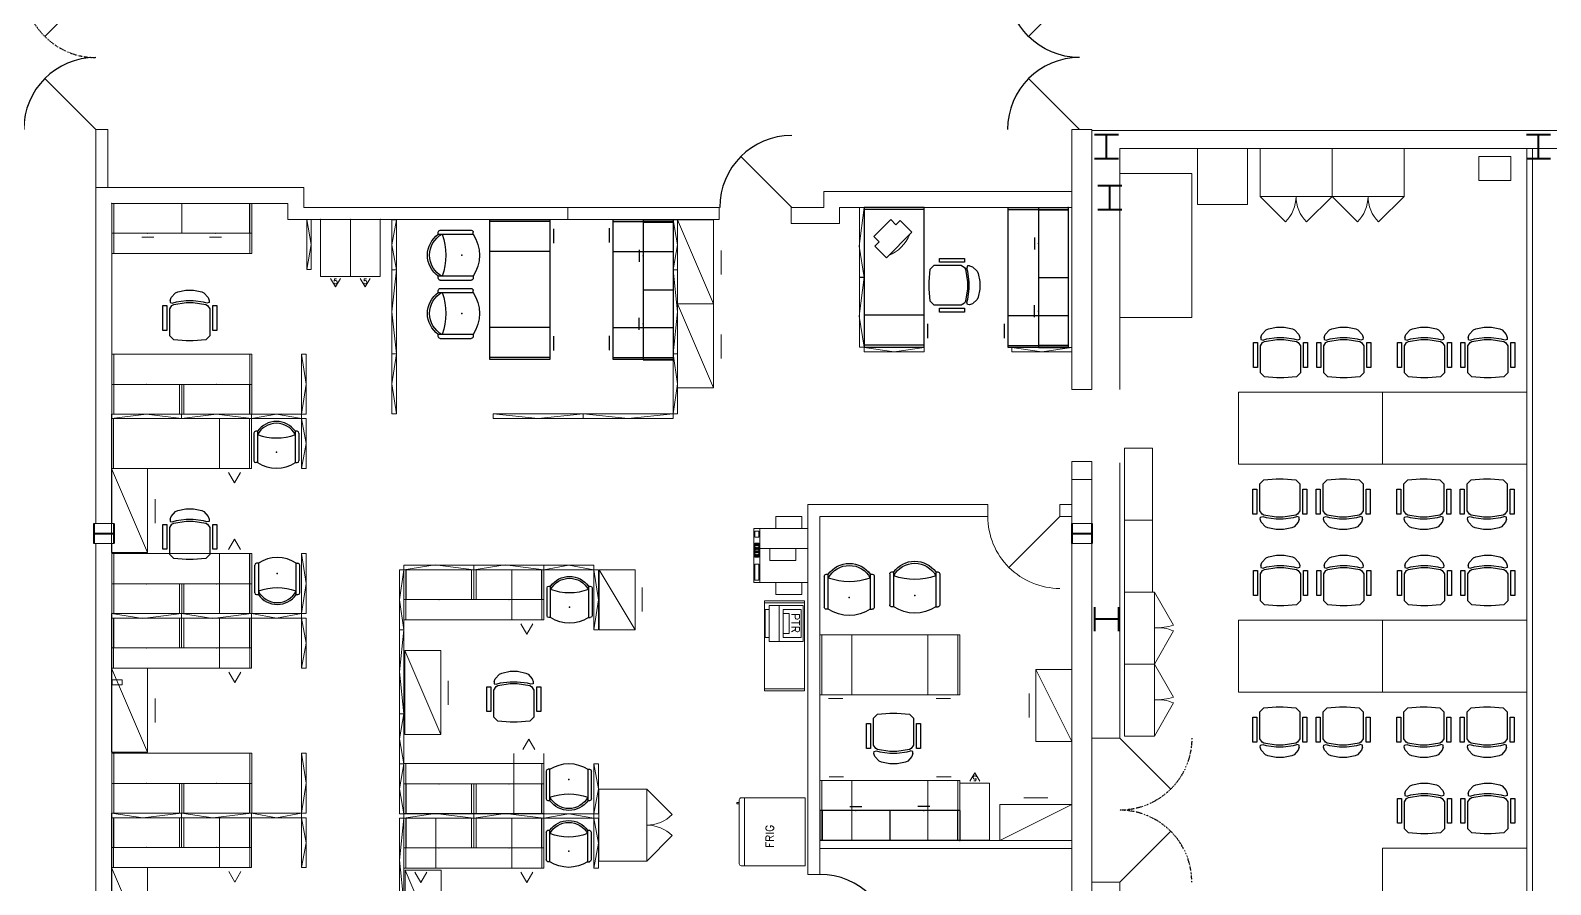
# Model space of a CAD drawing. Header units: inches. Extents: x -27 to 7514, y -484 to 2591.
# Drawn here: x 4320 to 5080, y 1089 to 1516 of the extents above; entities that cross this region are included whole.
import ezdxf
from ezdxf.enums import TextEntityAlignment as Align

# ---------------------------------------------------------------- set-up
doc = ezdxf.new("R2010")
doc.units = ezdxf.units.IN
doc.header["$MEASUREMENT"] = 0
doc.linetypes.add('DIVIDE', pattern=[1.25, 0.5, -0.25, 0, -0.25, 0, -0.25])
for name, color, linetype, lineweight in [('A-Col', 6, 'Continuous', 40), ('A-Ext-Wall', 70, 'Continuous', 20), ('F-Ch', 4, 'Continuous', 30), ('F-Eq', 71, 'Continuous', 20), ('F-FreeStand', 211, 'Continuous', 20), ('FS-File', 50, 'Continuous', 20), ('FS-Pan', 7, 'Continuous', 9), ('FS-WSurf', 50, 'Continuous', 20), ('I-CWall', 110, 'Continuous', 20), ('I-Dor', 210, 'Continuous', 30)]:
    doc.layers.add(name, color=color, linetype=linetype, lineweight=lineweight)
doc.styles.add('BGE', font='simplex.shx')

# ---------------------------------------------------------------- blocks, each defined once
blk = doc.blocks.new('rbc_fleet-no_Arch$0$1W')
at = {"linetype": 'Continuous'}
for p, q in [((0.52225, 0.0105), (-0.47775, 0.0105)), ((0.02225, 0.0105), (0.02225, -0.9895)), ((0.52225, -0.9895), (-0.47775, -0.9895))]:
    blk.add_line(p, q, dxfattribs=at)
blk = doc.blocks.new('1W')
at = {"linetype": 'Continuous'}
for p, q in [((0.417, 0.417), (-0.417, 0.417)), ((0, 0.417), (0, -0.417)), ((0.417, -0.417), (-0.417, -0.417))]:
    blk.add_line(p, q, dxfattribs=at)
blk = doc.blocks.new('DOOR36')
at = {"linetype": 'Continuous'}
blk.add_line((0, 0), (2.121, 2.121), dxfattribs=at)
blk.add_arc((0, 0), 3, 360, 90, dxfattribs=at)
blk = doc.blocks.new('T3672')
at = {"layer": 'F-FreeStand'}
blk.add_lwpolyline([(0, -36), (0, 0), (72, 0), (72, -36)], close=True, dxfattribs=at)
blk = doc.blocks.new('SC36')
at = {"layer": 'FS-File'}
for p, q in [((-36, -15), (-19.44, -24.56)), ((-0.04, -15), (-16.58, -24.55))]:
    blk.add_line(p, q, dxfattribs=at)
blk.add_lwpolyline([(-36, 0), (-36, -15), (0, -15), (0, 0)], close=True, dxfattribs=at)
for centre, major_axis, ratio, start_param, end_param in [((-36.03, -17.13), (18.05, 2.14), 0.999073, 5.744218, 6.283185), ((15.84, -15.2), (-0.2, -33.84), 0.997211, 4.712803, 4.998429)]:
    blk.add_ellipse(centre, major_axis=major_axis, ratio=ratio, start_param=start_param, end_param=end_param, dxfattribs=at)
blk = doc.blocks.new('C1')
at = {"layer": 'F-Ch', "color": 4, "linetype": 'Continuous'}
for p, q in [((-8.09, 7.42), (-7.21, 7.92)), ((-7.21, 7.92), (-0.96, 8.92)), ((-0.96, 8.92), (2.54, 8.92)), ((2.54, 8.92), (8.79, 7.92)), ((8.79, 7.92), (9.66, 7.42)), ((-9.21, 5.67), (-8.09, 7.42)), ((-9.21, -7.83), (-9.21, 5.67)), ((9.66, 7.42), (10.79, 5.67)), ((10.79, 5.67), (10.79, -7.83)), ((-7.21, -9.83), (-9.21, -7.83)), ((-0.96, -10.33), (-7.21, -9.83)), ((2.54, -10.33), (-0.96, -10.33)), ((8.79, -9.83), (2.54, -10.33)), ((10.79, -7.83), (8.79, -9.83))]:
    blk.add_line(p, q, dxfattribs=at)
for points in [[(-8.96, 9.92), (-8.46, 11.29), (-6.34, 13.67), (-5.21, 14.17), (-1.09, 15.04), (2.66, 15.04), (6.79, 14.17), (7.91, 13.67), (10.04, 11.29), (10.54, 9.92)], [(-8.96, 9.92), (-8.96, 8.79), (-7.71, 8.54)], [(9.29, 8.54), (7.66, 9.04), (2.54, 9.67), (-0.96, 9.67), (-6.09, 9.04), (-7.71, 8.54)], [(10.54, 9.92), (10.41, 8.79), (9.29, 8.54)], [(12.29, -4.58), (12.29, 7.29), (14.29, 7.29), (14.29, -5.08), (12.29, -5.08), (12.29, -4.58)]]:
    blk.add_lwpolyline(points, dxfattribs=at)
at = {"layer": 'F-Ch'}
blk.add_lwpolyline([(-12.71, -4.58), (-12.71, 7.29), (-10.71, 7.29), (-10.71, -5.08), (-12.71, -5.08), (-12.71, -4.58)], dxfattribs=at)
blk = doc.blocks.new('FRIDGEB')
at = {"layer": 'F-Eq'}
blk.add_lwpolyline([(-24.95, 0.06), (0.05, 0.06), (0.05, -27.94), (-24.95, -27.94)], close=True, dxfattribs=at)
blk = doc.blocks.new('BC')
at = {"layer": 'FS-File'}
blk.add_lwpolyline([(-36, 0), (-36, -14), (0, -14), (0, 0)], close=True, dxfattribs=at)
blk = doc.blocks.new('LF365')
at = {"linetype": 'Continuous'}
for p, q in [((0, 0), (3, 1.5)), ((0.994, -0.273), (1.994, -0.273)), ((1.506, -0.273), (1.499, -0.273))]:
    blk.add_line(p, q, dxfattribs=at)
blk.add_lwpolyline([(0, 1.5), (0, 0), (3, 0), (3, 1.5)], close=True, dxfattribs=at)
blk = doc.blocks.new('SIDE44')
at = {"linetype": 'Continuous'}
for p, q in [((-1.042, 0.892), (-1.042, -0.397)), ((-0.875, 0.976), (-0.958, 0.976)), ((-0.875, 0.976), (-0.875, -0.48)), ((0.958, 0.976), (0.875, 0.976)), ((0.875, -0.48), (0.875, 0.976)), ((1.042, 0.892), (1.042, -0.397)), ((-0.875, -0.48), (-0.958, -0.48)), ((0.875, -0.48), (0.958, -0.48))]:
    blk.add_line(p, q, dxfattribs=at)
for centre, radius, start, end in [((0, 0.35), 1.076, 35.5749, 144.4251), ((0, 0.35), 0.992, 28.15789, 151.84211), ((-0.958, 0.892), 0.0833, 90, 180), ((0, 3.208), 2.545, 249.89176, 290.10824), ((0.958, 0.892), 0.0833, 0, 90), ((-0.958, -0.397), 0.0833, 180, 270), ((0, 0.852), 1.594, 236.70611, 303.29389), ((0.958, -0.397), 0.0833, 270, 360)]:
    blk.add_arc(centre, radius, start, end, dxfattribs=at)
blk.add_point((0, 0), dxfattribs=at)
blk = doc.blocks.new('CHSIDE')
at = {"linetype": 'Continuous', "yscale": -1, "rotation": 180}
blk.add_blockref('SIDE44', (1.01725, 0.4555), dxfattribs=at)
blk = doc.blocks.new('CH7')
at = {"linetype": 'Continuous'}
for p, q in [((-0.167, 1.292), (-0.073, 1.438)), ((-0.167, 0.167), (-0.167, 1.292)), ((-0.073, 1.438), (0, 1.479)), ((0, 1.479), (0.521, 1.562)), ((0.521, 1.562), (0.812, 1.562)), ((0.812, 1.562), (1.333, 1.479)), ((1.333, 1.479), (1.406, 1.438)), ((1.406, 1.438), (1.5, 1.292)), ((1.5, 1.292), (1.5, 0.167)), ((0, 0), (-0.167, 0.167)), ((0.521, -0.042), (0, 0)), ((1.333, 0), (0.812, -0.042)), ((1.5, 0.167), (1.333, 0)), ((0.812, -0.042), (0.521, -0.042))]:
    blk.add_line(p, q, dxfattribs=at)
for points in [[(-0.146, 1.646), (-0.104, 1.76), (0.073, 1.958), (0.167, 2), (0.51, 2.073), (0.823, 2.073), (1.167, 2), (1.26, 1.958), (1.438, 1.76), (1.479, 1.646)], [(-0.458, 0.438), (-0.458, 1.427), (-0.292, 1.427), (-0.292, 0.396), (-0.458, 0.396), (-0.458, 0.438)], [(-0.146, 1.646), (-0.146, 1.552), (-0.042, 1.531)], [(1.375, 1.531), (1.24, 1.573), (0.812, 1.625), (0.521, 1.625), (0.094, 1.573), (-0.042, 1.531)], [(1.479, 1.646), (1.469, 1.552), (1.375, 1.531)], [(1.625, 0.438), (1.625, 1.427), (1.792, 1.427), (1.792, 0.396), (1.625, 0.396), (1.625, 0.438)]]:
    blk.add_lwpolyline(points, dxfattribs=at)
blk = doc.blocks.new('CHDESK')
at = {"linetype": 'Continuous'}
blk.add_blockref('CH7', (0.458, -0.396), dxfattribs=at)
blk = doc.blocks.new('U3070D')
at = {"linetype": 'Continuous'}
for p, q in [((-5.75, -2.5), (-5.75, 0)), ((-4.5, -2.5), (-4.5, 0)), ((-1.333, -2.5), (-1.333, 0)), ((-0.083, -2.5), (-0.083, 0)), ((-4.867, -2.652), (-5.467, -2.652)), ((-0.386, -2.652), (-0.986, -2.652))]:
    blk.add_line(p, q, dxfattribs=at)
blk.add_lwpolyline([(-5.833, 0), (0, 0), (0, -2.5), (-5.833, -2.5)], close=True, dxfattribs=at)
blk = doc.blocks.new('CSM70')
at = {"linetype": 'Continuous'}
for p, q in [((0, 0), (0, 1.24)), ((0, 1.24), (5.833, 1.24)), ((0.094, 0), (0.094, 1.24)), ((2.917, 0), (2.917, 1.24)), ((5.74, 0), (5.74, 1.24)), ((5.833, 0), (5.833, 1.24)), ((0, 0), (5.833, 0)), ((1.255, -0.167), (1.755, -0.167)), ((4.578, -0.167), (4.078, -0.167))]:
    blk.add_line(p, q, dxfattribs=at)
for p in [(0, 1.24), (1.505, 0), (4.328, 0)]:
    blk.add_point(p, dxfattribs=at)
blk = doc.blocks.new('VF5')
at = {"linetype": 'Continuous'}
for p, q in [((0, 2.38), (1.24, 2.38)), ((0, 2.38), (0, 0)), ((1.24, 2.38), (1.24, 0)), ((0, 0), (1.24, 0)), ((0.62, -0.434), (0.411, -0.083)), ((0.62, -0.434), (0.828, -0.083))]:
    blk.add_line(p, q, dxfattribs=at)
for p in [(0, 2.38), (1.24, 2.38)]:
    blk.add_point(p, dxfattribs=at)
at = {"layer": 'F-Ch', "linetype": 'Continuous', "style": 'BGE'}
blk.add_text('5', height=0.208, dxfattribs=at).set_placement((0.62, -0.306), align=Align.CENTER)
blk = doc.blocks.new('LF362')
at = {"linetype": 'Continuous'}
for p, q in [((0, 0), (3, 1.5)), ((0.994, -0.273), (1.994, -0.273)), ((1.506, -0.273), (1.499, -0.273))]:
    blk.add_line(p, q, dxfattribs=at)
blk.add_lwpolyline([(0, 1.5), (0, 0), (3, 0), (3, 1.5)], close=True, dxfattribs=at)
blk = doc.blocks.new('36_door')
at = {"linetype": 'Continuous'}
blk.add_line((0, 0), (-25.455996, -25.455996), dxfattribs=at)
at = {"linetype": 'DIVIDE'}
blk.add_arc((0, 0), 36, 180, 270, dxfattribs=at)
blk = doc.blocks.new('T3060')
at = {"linetype": 'Continuous'}
blk.add_lwpolyline([(0, 0), (0, 2.5), (5, 2.5), (5, 0)], close=True, dxfattribs=at)
blk = doc.blocks.new('UA2570NP')
at = {"layer": 'F-FreeStand'}
for p, q in [((-69, -25), (-69, 0)), ((-1, -25), (-1, 0))]:
    blk.add_line(p, q, dxfattribs=at)
blk.add_lwpolyline([(0, 0), (-70, 0), (-70, -25), (0, -25)], close=True, dxfattribs=at)
blk = doc.blocks.new('UA2045NP')
at = {"layer": 'F-FreeStand'}
for p, q in [((-44, -20), (-44, 0)), ((-1, -20), (-1, 0))]:
    blk.add_line(p, q, dxfattribs=at)
blk.add_lwpolyline([(-45, 0), (0, 0), (0, -20), (-45, -20)], close=True, dxfattribs=at)
blk = doc.blocks.new('P7545')
at = {"linetype": 'Continuous'}
for p in [(0, 0), (3.75, 0)]:
    blk.add_line(p, (1.875, 0.1875), dxfattribs=at)
blk.add_lwpolyline([(0, 0), (3.75, 0), (3.75, 0.1875), (0, 0.1875)], close=True, dxfattribs=at)
blk = doc.blocks.new('WS2570')
at = {"linetype": 'Continuous'}
for p, q in [((0.083, 0), (0.083, 2.083)), ((5.75, 0), (5.75, 2.083))]:
    blk.add_line(p, q, dxfattribs=at)
blk.add_lwpolyline([(0, 2.083), (0, 0), (5.833, 0), (5.833, 2.083)], close=True, dxfattribs=at)
blk = doc.blocks.new('PED25')
at = {"linetype": 'Continuous'}
for p, q in [((-1.25, -2.083), (-1.25, 0)), ((-1.25, 0), (0, 0)), ((0, -2.083), (0, 0)), ((-0.625, -2.683), (-0.875, -2.25)), ((-0.375, -2.25), (-0.625, -2.683))]:
    blk.add_line(p, q, dxfattribs=at)
blk = doc.blocks.new('P6535')
at = {"linetype": 'Continuous'}
for p, q in [((0, 0), (1.303, 0.2)), ((1.303, 0.2), (2.917, 0))]:
    blk.add_line(p, q, dxfattribs=at)
blk.add_lwpolyline([(0, 0.188), (0, 0), (2.917, 0), (2.917, 0.188)], close=True, dxfattribs=at)
blk = doc.blocks.new('PED30B')
at = {"linetype": 'Continuous'}
for p, q in [((0, -2.5), (0, 0)), ((0, 0), (1.25, 0)), ((1.25, -2.5), (1.25, 0)), ((0.625, -3.1), (0.375, -2.667)), ((0.875, -2.667), (0.625, -3.1))]:
    blk.add_line(p, q, dxfattribs=at)
blk = doc.blocks.new('P6530')
at = {"linetype": 'Continuous'}
for p, q in [((0, 0), (1.25, 0.1875)), ((1.25, 0.1875), (2.5, 0))]:
    blk.add_line(p, q, dxfattribs=at)
blk.add_lwpolyline([(0, 0.1875), (0, 0), (2.5, 0), (2.5, 0.1875)], close=True, dxfattribs=at)
blk = doc.blocks.new('P6525')
at = {"linetype": 'Continuous'}
for p, q in [((0, 0), (1.042, 0.188)), ((1.042, 0.188), (2.083, 0))]:
    blk.add_line(p, q, dxfattribs=at)
blk.add_lwpolyline([(0, 0.188), (0, 0), (2.083, 0), (2.083, 0.188)], close=True, dxfattribs=at)
blk = doc.blocks.new('LF422')
at = {"linetype": 'Continuous'}
for p, q in [((0, 0), (3.5, 1.5)), ((1.228, -0.314), (2.228, -0.314))]:
    blk.add_line(p, q, dxfattribs=at)
blk.add_lwpolyline([(0, 1.5), (0, 0), (3.5, 0), (3.5, 1.5)], close=True, dxfattribs=at)
blk = doc.blocks.new('SH35')
at = {"linetype": 'Continuous'}
for p, q in [((0, 1.24), (0, 0)), ((0.094, 0), (0.094, 1.24)), ((2.823, 0), (2.823, 1.24)), ((2.917, 0), (2.917, 1.24)), ((0, 0), (2.917, 0))]:
    blk.add_line(p, q, dxfattribs=at)
for p in [(0, 1.24), (1.458, 0)]:
    blk.add_point(p, dxfattribs=at)
blk = doc.blocks.new('P6542')
at = {"linetype": 'Continuous'}
for p, q in [((0, 0), (1.75, 0.1875)), ((1.75, 0.1875), (3.5, 0))]:
    blk.add_line(p, q, dxfattribs=at)
blk.add_lwpolyline([(0, 0.1875), (0, 0), (3.5, 0), (3.5, 0.1875)], close=True, dxfattribs=at)
blk = doc.blocks.new('P7525')
at = {"linetype": 'Continuous'}
blk.add_lwpolyline([(0, 0), (2.083, 0), (2.083, 0.188), (0, 0.188)], close=True, dxfattribs=at)
blk.add_lwpolyline([(0, 0), (1.042, 0.188), (2.083, 0)], dxfattribs=at)
blk = doc.blocks.new('UA3070NP')
at = {"layer": 'F-FreeStand'}
for p, q in [((-69, -30), (-69, 0)), ((-1, -30), (-1, 0))]:
    blk.add_line(p, q, dxfattribs=at)
blk.add_lwpolyline([(0, 0), (-70, 0), (-70, -30), (0, -30)], close=True, dxfattribs=at)
blk = doc.blocks.new('P7535')
at = {"linetype": 'Continuous'}
blk.add_lwpolyline([(0, 0), (2.917, 0), (2.917, 0.188), (0, 0.188)], close=True, dxfattribs=at)
blk.add_lwpolyline([(0, 0), (1.458, 0.188), (2.917, 0)], dxfattribs=at)
blk = doc.blocks.new('P7542')
at = {"linetype": 'Continuous'}
blk.add_lwpolyline([(0, 0), (3.5, 0), (3.5, 0.1875), (0, 0.1875)], close=True, dxfattribs=at)
blk.add_lwpolyline([(0, 0), (1.75, 0.1875), (3.5, 0)], dxfattribs=at)
blk = doc.blocks.new('P7530')
at = {"linetype": 'Continuous'}
blk.add_lwpolyline([(0, 0), (2.5, 0), (2.5, 0.1875), (0, 0.1875)], close=True, dxfattribs=at)
blk.add_lwpolyline([(0, 0), (1.25, 0.1875), (2.5, 0)], dxfattribs=at)
blk = doc.blocks.new('LF305')
at = {"linetype": 'Continuous'}
for p, q in [((0, 0), (2.5, 1.5)), ((0.757, -0.29), (1.757, -0.29))]:
    blk.add_line(p, q, dxfattribs=at)
blk.add_lwpolyline([(0, 1.5), (0, 0), (2.5, 0), (2.5, 1.5)], close=True, dxfattribs=at)
blk = doc.blocks.new('PTR')
at = {"linetype": 'Continuous'}
for p, q in [((1.5, 0), (0, 0)), ((0, 0), (0, -1.417)), ((1.5, -1.417), (1.5, 0)), ((0.167, -0.083), (0.167, -0.833)), ((1.333, -0.083), (0.167, -0.083)), ((1.333, -0.833), (1.333, -0.083)), ((0, -1), (1.5, -1)), ((0.167, -0.833), (1.333, -0.833)), ((0, -1.417), (1.5, -1.417))]:
    blk.add_line(p, q, dxfattribs=at)
for points in [[(0.333, -0.833), (1.167, -0.833), (1.167, -0.583), (0.333, -0.583)], [(0.167, -1.583), (1.333, -1.583), (1.333, -1.417), (0.167, -1.417)]]:
    blk.add_lwpolyline(points, close=True, dxfattribs=at)
at = {"layer": 'F-Eq', "linetype": 'Continuous', "style": 'BGE'}
blk.add_text('PTR', height=0.3333, dxfattribs=at).set_placement((0.314, -0.495))
blk = doc.blocks.new('COPIER')
at = {"linetype": 'Continuous'}
for p, q in [((0.833, 0), (0.833, -2)), ((1.189, -2.039), (0.606, -2.039)), ((0.606, -2.039), (0.606, -2.206)), ((0.606, -2.206), (1.189, -2.206)), ((0.721, -2.05), (0.637, -2.05)), ((0.637, -2.05), (0.637, -2.084)), ((0.637, -2.084), (0.721, -2.084)), ((0.637, -2.105), (0.637, -2.14)), ((0.637, -2.105), (0.721, -2.105)), ((0.637, -2.14), (0.721, -2.14)), ((0.637, -2.161), (0.637, -2.196)), ((0.637, -2.161), (0.721, -2.161)), ((0.637, -2.196), (0.721, -2.196)), ((0.721, -2.05), (0.721, -2.084)), ((0.721, -2.105), (0.721, -2.14)), ((0.721, -2.161), (0.721, -2.196)), ((0.866, -2.05), (0.783, -2.05)), ((0.783, -2.05), (0.783, -2.084)), ((0.783, -2.084), (0.866, -2.084)), ((0.783, -2.105), (0.783, -2.14)), ((0.783, -2.105), (0.866, -2.105)), ((0.783, -2.14), (0.866, -2.14)), ((0.783, -2.161), (0.783, -2.196)), ((0.783, -2.161), (0.866, -2.161)), ((0.783, -2.196), (0.866, -2.196)), ((0.866, -2.05), (0.866, -2.084)), ((0.866, -2.105), (0.866, -2.14)), ((0.866, -2.161), (0.866, -2.196)), ((1.012, -2.05), (0.929, -2.05)), ((0.929, -2.084), (0.929, -2.05)), ((0.929, -2.084), (1.012, -2.084)), ((0.929, -2.14), (0.929, -2.105)), ((0.929, -2.105), (1.012, -2.105)), ((0.929, -2.14), (1.012, -2.14)), ((0.929, -2.196), (0.929, -2.161)), ((0.929, -2.161), (1.012, -2.161)), ((0.929, -2.196), (1.012, -2.196)), ((1.012, -2.084), (1.012, -2.05)), ((1.012, -2.14), (1.012, -2.105)), ((1.012, -2.196), (1.012, -2.161)), ((1.158, -2.05), (1.075, -2.05)), ((1.075, -2.084), (1.075, -2.05)), ((1.075, -2.084), (1.158, -2.084)), ((1.075, -2.14), (1.075, -2.105)), ((1.075, -2.105), (1.158, -2.105)), ((1.075, -2.14), (1.158, -2.14)), ((1.075, -2.196), (1.075, -2.161)), ((1.075, -2.161), (1.158, -2.161)), ((1.075, -2.196), (1.158, -2.196)), ((1.158, -2.084), (1.158, -2.05)), ((1.158, -2.14), (1.158, -2.105)), ((1.158, -2.196), (1.158, -2.161)), ((1.189, -2.206), (1.189, -2.039))]:
    blk.add_line(p, q, dxfattribs=at)
for points in [[(0, -2), (2.25, -2), (2.25, 0), (0, 0)], [(-0.5, -1.333), (0, -1.333), (0, -0.25), (-0.5, -0.25)], [(0.833, -1.583), (1.333, -1.583), (1.333, -0.5), (0.833, -0.5)], [(2.25, -1.333), (2.75, -1.333), (2.75, -0.25), (2.25, -0.25)], [(0, -2.25), (2.25, -2.25), (2.25, -2), (0, -2)], [(0.11, -2.206), (0.36, -2.206), (0.36, -2.039), (0.11, -2.039)], [(1.485, -2.206), (2.152, -2.206), (2.152, -2.039), (1.485, -2.039)]]:
    blk.add_lwpolyline(points, close=True, dxfattribs=at)
blk = doc.blocks.new('U3070L')
at = {"linetype": 'Continuous'}
for p, q in [((-5.75, -2.5), (-5.75, 0)), ((-4.5, -2.5), (-4.5, 0)), ((-0.083, -2.5), (-0.083, 0)), ((-5.448, -2.652), (-4.848, -2.652))]:
    blk.add_line(p, q, dxfattribs=at)
blk.add_lwpolyline([(0, 0), (-5.833, 0), (-5.833, -2.5), (0, -2.5)], close=True, dxfattribs=at)
blk = doc.blocks.new('U3070R')
at = {"linetype": 'Continuous'}
for p, q in [((-5.75, -2.5), (-5.75, 0)), ((-1.333, -2.5), (-1.333, 0)), ((-0.083, -2.5), (-0.083, 0)), ((-0.386, -2.652), (-0.986, -2.652))]:
    blk.add_line(p, q, dxfattribs=at)
blk.add_lwpolyline([(-5.833, 0), (0, 0), (0, -2.5), (-5.833, -2.5)], close=True, dxfattribs=at)
blk = doc.blocks.new('PC')
at = {"linetype": 'Continuous'}
for p, q in [((0.254, 0.692), (0.004, 0.692)), ((0.004, 0.004), (0.004, 0.692)), ((0.254, 1.004), (0.254, 0.692)), ((0.254, 1.004), (1.254, 1.004)), ((1.254, 1.004), (1.254, 0.692)), ((1.254, 0.692), (1.504, 0.692)), ((1.504, 0.692), (1.504, 0.004)), ((1.504, 0.004), (0.004, 0.004))]:
    blk.add_line(p, q, dxfattribs=at)
blk.add_arc((0.754, 1.47), 1.591, 247.11883, 292.88117, dxfattribs=at)
blk = doc.blocks.new('Std Frig')
at = {"layer": 'F-Eq'}
blk.add_line((3328.27, 442.29), (3362.27, 442.29), dxfattribs=at)
at = {"layer": 'F-Eq', "flags": 128}
blk.add_lwpolyline([(3329.27, 444.98), (3361.27, 444.98, -0.414214), (3362.27, 443.98), (3362.27, 411.98), (3328.27, 411.98), (3328.27, 443.98, -0.414214)], format="xyb", close=True, dxfattribs=at)
at = {"layer": 'F-Eq'}
blk.add_lwpolyline([(3359.22, 444.98), (3359.88, 444.98), (3359.88, 446.17), (3359.22, 446.17)], close=True, dxfattribs=at)
at = {"layer": 'F-Eq', "insert": (3337.17, 431.77), "char_height": 4, "width": 73, "attachment_point": 1, "style": 'BGE'}
blk.add_mtext('{\\C2;FRIG}', dxfattribs=at)
blk = doc.blocks.new('SC3624')
at = {"layer": 'FS-File'}
blk.add_lwpolyline([(-36, -24), (0, -24), (0, 0), (-36, 0)], close=True, dxfattribs=at)
at = {"layer": 'FS-File', "flags": 128}
blk.add_lwpolyline([(0, -24), (-12.73, -36.73, -0.198912), (-18, -24, -0.198912), (-23.27, -36.73), (-36, -24)], format="xyb", dxfattribs=at)

msp = doc.modelspace()

# ---------------------------------------------------------------- linework, layer by layer
at = {"layer": 'A-Ext-Wall'}
for points in [[(4841.1, 1466.53), (4841.1, 1336.54)], [(4841.1, 1466.53), (4851.1, 1466.53)], [(4851.1, 1336.54), (4851.1, 1466.53)], [(4851.1, 1336.54), (4841.1, 1336.54)], [(4851.1, 1300.54), (4841.1, 1300.54)], [(4841.1, 1300.54), (4841.1, 1269.54)], [(4851.1, 1269.54), (4851.1, 1300.54)], [(4841.1, 1291.54), (4851.1, 1291.54)], [(4841.1, 1269.54), (4851.1, 1269.54)], [(4841.1, 1259.54), (4851.1, 1259.54)], [(4841.1, 926.54), (4841.1, 1259.54)], [(4851.1, 1259.54), (4851.1, 964.54)]]:
    msp.add_lwpolyline(points, dxfattribs=at)
msp.add_point((4846.1, 1264.54), dxfattribs=at)
msp.add_point((4846.1, 1264.54), dxfattribs=at)
at = {"layer": 'F-Eq'}
msp.add_lwpolyline([(5044.49, 1453.04), (5044.49, 1441.04), (5060.49, 1441.04), (5060.49, 1453.04)], close=True, dxfattribs=at)
at = {"layer": 'I-CWall'}
for points in [[(4353.1, 1466.53), (4359.1, 1466.53)], [(4353.1, 1437.54), (4353.1, 1466.53)], [(4359.1, 1437.54), (4359.1, 1466.53)], [(4851.1, 1466.04), (5167.49, 1466.04)], [(4865.07, 1457.06), (5167.47, 1457.05)], [(4865.07, 1336.54), (4865.07, 1457.06)], [(5068.49, 1457.11), (5068.49, 1022.38)], [(5068.53, 1457.12), (5068.53, 1409.03)], [(5071.45, 1457.11), (5071.45, 1016.38)], [(4353.1, 1437.54), (4353.1, 1269.54)], [(4457.1, 1437.54), (4353.1, 1437.54)], [(4457.1, 1427.54), (4457.1, 1437.54)], [(4449.1, 1429.54), (4361.1, 1429.54)], [(4361.1, 1429.54), (4361.1, 1269.54)], [(4449.1, 1421.54), (4449.1, 1429.54)], [(4717.1, 1435.54), (4717.1, 1427.54)], [(4841.1, 1435.54), (4717.1, 1435.54)], [(4449.1, 1421.54), (4664.87, 1421.54)], [(4664.87, 1427.54), (4457.1, 1427.54)], [(4589.1, 1427.53), (4589.1, 1421.54)], [(4664.87, 1427.54), (4664.87, 1421.54)], [(4717.1, 1427.54), (4700.87, 1427.54)], [(4700.87, 1427.54), (4700.87, 1419.58)], [(4724.87, 1427.54), (4724.87, 1426.05)], [(4724.87, 1427.54), (4724.87, 1419.54)], [(4841.1, 1427.54), (4724.87, 1427.54)], [(4724.87, 1419.54), (4700.8, 1419.54)], [(4725.1, 1419.56), (4725.1, 1419.54)], [(4865.07, 1162.09), (4865.07, 1299.82)], [(4709.1, 1278.99), (4799.11, 1278.99)], [(4709.1, 1093.97), (4709.1, 1278.99)], [(4799.11, 1272.99), (4799.11, 1278.99)], [(4835.11, 1272.99), (4835.11, 1278.99)], [(4835.11, 1278.99), (4841.11, 1278.99)], [(4352.1, 1269.54), (4362.1, 1269.54)], [(4715.1, 1272.99), (4799.11, 1272.99)], [(4715.1, 1093.97), (4715.1, 1272.99)], [(4835.11, 1272.99), (4841.11, 1272.99)], [(4352.1, 1259.54), (4362.1, 1259.54)], [(4353.1, 948.54), (4353.1, 1259.54)], [(4361.1, 948.54), (4361.1, 1259.54)], [(4715.1, 1110.99), (4841.1, 1110.99)], [(4715.1, 1106.99), (4841.1, 1106.99)], [(4715.1, 1093.97), (4709.1, 1093.97)], [(4865.07, 995.07), (4865.07, 1090.09)]]:
    msp.add_lwpolyline(points, dxfattribs=at)
at = {"layer": 'I-CWall', "linetype": 'Continuous'}
for points in [[(4865.07, 1162.09), (4851.1, 1162.09)], [(4865.07, 1090.09), (4851.1, 1090.09)]]:
    msp.add_lwpolyline(points, dxfattribs=at)
at = {"layer": 'I-CWall'}
msp.add_point((4357.1, 1264.54), dxfattribs=at)

# ---------------------------------------------------------------- block references
msp.add_blockref('UA2570NP', (4431.1, 1429.54))
msp.add_blockref('UA2570NP', (4431.1, 1429.54))
msp.add_blockref('UA2570NP', (4431.1, 1429.54))
msp.add_blockref('UA2570NP', (4431.1, 1429.54))
msp.add_blockref('UA2570NP', (4431.1, 1429.54))
at = {"rotation": 270}
msp.add_blockref('UA2045NP', (4707.42, 1185.74), dxfattribs=at)
msp.add_blockref('UA2045NP', (4707.42, 1185.74), dxfattribs=at)
msp.add_blockref('UA2045NP', (4707.42, 1185.74), dxfattribs=at)
msp.add_blockref('UA2045NP', (4707.42, 1185.74), dxfattribs=at)
msp.add_blockref('UA2045NP', (4707.42, 1185.74), dxfattribs=at)
at = {"layer": 'A-Col', "zscale": 12}
for name, p, xscale, yscale, rotation in [('rbc_fleet-no_Arch$0$1W', (4858.71, 1452.17), 12, 12, 180), ('rbc_fleet-no_Arch$0$1W', (4858.71, 1452.17), 12, 12, 180), ('rbc_fleet-no_Arch$0$1W', (4858.71, 1452.17), 12, 12, 180), ('rbc_fleet-no_Arch$0$1W', (4858.71, 1452.17), 12, 12, 180), ('rbc_fleet-no_Arch$0$1W', (4858.71, 1452.17), 12, 12, 180), ('rbc_fleet-no_Arch$0$1W', (4858.71, 1452.17), 12, 12, 180), ('rbc_fleet-no_Arch$0$1W', (4858.71, 1452.17), 12, 12, 180), ('rbc_fleet-no_Arch$0$1W', (5074.71, 1452.17), 12, 12, 180), ('rbc_fleet-no_Arch$0$1W', (5074.71, 1452.17), 12, 12, 180), ('rbc_fleet-no_Arch$0$1W', (5074.71, 1452.17), 12, 12, 180), ('rbc_fleet-no_Arch$0$1W', (5074.71, 1452.17), 12, 12, 180), ('rbc_fleet-no_Arch$0$1W', (5074.71, 1452.17), 12, 12, 180), ('rbc_fleet-no_Arch$0$1W', (5074.71, 1452.17), 12, 12, 180), ('rbc_fleet-no_Arch$0$1W', (5074.71, 1452.17), 12, 12, 180), ('1W', (4860.16, 1432.54), 14.40002235177976, 14.40002235177976, 180), ('1W', (4357.1, 1264.54), 12, 12, 89.99999999999999), ('1W', (4846.1, 1264.54), 12, 12, 89.99999999999999), ('rbc_fleet-no_Arch$0$1W', (4864.4, 1221.97), 12, 12, 270), ('rbc_fleet-no_Arch$0$1W', (4864.4, 1221.97), 12, 12, 270), ('rbc_fleet-no_Arch$0$1W', (4864.4, 1221.97), 12, 12, 270), ('rbc_fleet-no_Arch$0$1W', (4864.4, 1221.97), 12, 12, 270), ('rbc_fleet-no_Arch$0$1W', (4864.4, 1221.97), 12, 12, 270), ('rbc_fleet-no_Arch$0$1W', (4864.4, 1221.97), 12, 12, 270), ('rbc_fleet-no_Arch$0$1W', (4864.4, 1221.97), 12, 12, 270)]:
    msp.add_blockref(name, p, dxfattribs=dict(at, xscale=xscale, yscale=yscale, rotation=rotation))
at = {"layer": 'F-Ch', "zscale": 12}
for name, p, xscale, yscale, rotation in [('U3070D', (4550.14, 1421.54), 12, 12, 89.99999999999999), ('U3070D', (4641.73, 1351.54), 12, 12, 270), ('CSM70', (4626.86, 1421.33), 12, 12, 270), ('U3070L', (4737.21, 1427.59), 12, 12, 89.99999999999999), ('U3070R', (4839.23, 1357.54), 12, 12, 270), ('CSM70', (4824.36, 1427.54), 12, 12, 270), ('CHSIDE', (4541.55, 1391.44), 12, 12, 89.99999999999999), ('CHDESK', (4775.02, 1402.09), 12, 12, 270), ('CHSIDE', (4541.55, 1362.32), 12, 12, 89.99999999999999), ('CHDESK', (4765.41, 1169.36), 12, 12, 180), ('CHSIDE', (4600.65, 1146.29), 10.79998882411019, 10.79998882411019, 180), ('CSM70', (4785.1, 1125.86), 12, 12, 180)]:
    msp.add_blockref(name, p, dxfattribs=dict(at, xscale=xscale, yscale=yscale, rotation=rotation))
for name, p, xscale, yscale in [('CHDESK', (4386.63, 1366.08), 12, 12), ('CHDESK', (4386.63, 1256.68), 12, 12), ('CHSIDE', (4717.65, 1226.92), 12, 12), ('CHSIDE', (4750.37, 1228.05), 12, 12), ('CHSIDE', (4578.99, 1222.69), 10.79998882411019, 10.79998882411019), ('CHDESK', (4548.62, 1175.43), 12, 12), ('CHSIDE', (4578.58, 1100.59), 10.79998882411019, 10.79998882411019)]:
    msp.add_blockref(name, p, dxfattribs=dict(at, xscale=xscale, yscale=yscale))
at = {"layer": 'F-Ch'}
for p in [(4944.56, 1352.65), (4976.25, 1352.65), (5016.56, 1352.65), (5048.25, 1352.65), (4944.56, 1238.62), (4976.25, 1238.62), (5016.56, 1238.62), (5048.25, 1238.62), (5016.56, 1124.59), (5048.25, 1124.59)]:
    msp.add_blockref('C1', p, dxfattribs=at)
at = {"layer": 'F-Ch', "rotation": 180}
for name, p in [('UA3070NP', (4361.1, 1324.19)), ('C1', (4945.83, 1281.49)), ('C1', (4977.52, 1281.49)), ('C1', (5017.83, 1281.49)), ('C1', (5049.52, 1281.49)), ('UA3070NP', (4361.1, 1224.39)), ('C1', (4945.83, 1167.46)), ('C1', (4977.52, 1167.46)), ('C1', (5017.83, 1167.46)), ('C1', (5049.52, 1167.46)), ('UA3070NP', (4361.1, 1124.59))]:
    msp.add_blockref(name, p, dxfattribs=at)
at = {"layer": 'F-Ch', "extrusion": (0, 0, -1), "xscale": 10.79998882411019, "yscale": 10.79998882411019, "zscale": -12}
msp.add_blockref('CHSIDE', (-4454.46, 1300.17), dxfattribs=at)
at = {"layer": 'F-Ch', "extrusion": (0, 0, -1), "xscale": 10.79998882411019, "yscale": 10.79998882411019, "zscale": -12, "rotation": 180}
msp.add_blockref('CHSIDE', (-4432.88, 1249.34), dxfattribs=at)
at = {"layer": 'F-Eq'}
msp.add_blockref('FRIDGEB', (4928.94, 1456.99), dxfattribs=at)
at = {"layer": 'F-Eq', "extrusion": (0, 0, -1), "xscale": 12, "yscale": 12, "zscale": -12, "rotation": 314.9998277088376}
msp.add_blockref('PC', (-4761.22, 1415.12), dxfattribs=at)
at = {"layer": 'F-Eq', "xscale": 12, "yscale": 12, "zscale": 12, "rotation": 270}
for name, p in [('COPIER', (4709.1, 1266.94)), ('PTR', (4706.85, 1228.49))]:
    msp.add_blockref(name, p, dxfattribs=at)
at = {"layer": 'F-Eq', "rotation": 90}
msp.add_blockref('Std Frig', (5119.83, -2230.01), dxfattribs=at)
at = {"layer": 'F-FreeStand', "rotation": 89.99999999999999}
msp.add_blockref('T3672', (4865.07, 1372.49), dxfattribs=at)
at = {"layer": 'F-FreeStand'}
for name, p in [('T3672', (4924.49, 1335.09)), ('T3672', (4996.49, 1335.09)), ('T3672', (4924.49, 1221.06)), ('T3672', (4996.49, 1221.06)), ('T3060', (4361.37, 1188.83)), ('T3672', (4996.49, 1107.03))]:
    msp.add_blockref(name, p, dxfattribs=at)
at = {"layer": 'F-FreeStand', "xscale": 12, "yscale": 12, "zscale": 12}
msp.add_blockref('U3070D', (4785.1, 1213.73), dxfattribs=at)
at = {"layer": 'F-FreeStand', "xscale": 12, "yscale": 12, "zscale": 12, "rotation": 180}
msp.add_blockref('U3070D', (4715.1, 1110.99), dxfattribs=at)
at = {"layer": 'FS-File'}
for p in [(4971.17, 1457.06), (5007.17, 1457.06)]:
    msp.add_blockref('SC3624', p, dxfattribs=at)
at = {"layer": 'FS-File', "xscale": 12, "yscale": 12, "zscale": 12}
for name, p in [('VF5', (4465.56, 1392.97)), ('VF5', (4480.44, 1392.97)), ('PED25', (4430.07, 1321.94)), ('PED25', (4576.18, 1246.32)), ('PED25', (4430.08, 1222.14)), ('PED25', (4430.08, 1122.34)), ('PED25', (4523.18, 1122.07)), ('PED25', (4576.18, 1122.07))]:
    msp.add_blockref(name, p, dxfattribs=at)
for name, p, rotation in [('LF422', (4661.99, 1379.32), 89.99999999999999), ('LF422', (4661.99, 1337.32), 89.99999999999999), ('LF422', (4379.07, 1254.94), 89.99999999999999), ('PED30B', (4430.07, 1224.41), 180), ('LF305', (4622.86, 1216.33), 89.99999999999999), ('LF422', (4525.6, 1163.98), 89.99999999999999), ('LF422', (4379.08, 1155.14), 89.99999999999999), ('LF362', (4823.1, 1196.44), 270), ('PED30B', (4577.16, 1124.43), 180), ('VF5', (4800.01, 1139.61), 180), ('LF365', (4841.1, 1128.99), 180), ('LF422', (4379.08, 1055.34), 89.99999999999999), ('LF422', (4525.81, 1054.11), 89.99999999999997)]:
    msp.add_blockref(name, p, dxfattribs=dict(at, rotation=rotation))
at = {"layer": 'FS-File'}
for name, p, rotation in [('BC', (4867.37, 1307.17), 89.99999999999999), ('BC', (4867.37, 1271.17), 89.99999999999999), ('SC36', (4867.37, 1235.17), 89.99999999999999), ('SC36', (4867.37, 1199.17), 89.99999999999999), ('SC3624', (4604.61, 1136.61), 90)]:
    msp.add_blockref(name, p, dxfattribs=dict(at, rotation=rotation))
at = {"layer": 'FS-Pan', "xscale": 12, "yscale": 12, "zscale": 12}
for name, p, rotation in [('P6525', (4458.6, 1421.54), 270), ('P7525', (4641.73, 1421.33), 270), ('P6535', (4737.21, 1392.59), 89.99999999999999), ('P7542', (4641.73, 1396.33), 270), ('P6535', (4737.21, 1357.59), 89.99999999999999), ('P6530', (4456.07, 1354.19), 270), ('P7530', (4641.73, 1354.33), 270), ('P6530', (4767.21, 1357.58), 180), ('P6530', (4841.1, 1357.58), 180), ('P6525', (4456.07, 1321.94), 270), ('P6530', (4456.07, 1254.39), 270), ('P6525', (4456.07, 1222.14), 270), ('P6530', (4456.07, 1154.59), 270), ('P6525', (4507.18, 1124.32), 89.99999999999999), ('P6525', (4602.18, 1149.32), 270), ('P6525', (4456.07, 1122.34), 270), ('P6542', (4507.18, 1080.05), 89.99999999999999), ('P6525', (4602.18, 1122.07), 270)]:
    msp.add_blockref(name, p, dxfattribs=dict(at, rotation=rotation))
at = {"layer": 'FS-Pan', "extrusion": (0, 0, -1), "yscale": 12, "zscale": -12}
for name, p, xscale, rotation in [('P7525', (-4503.43, 1421.33), 12, 270), ('P7542', (-4503.43, 1396.33), 12, 270), ('P7530', (-4503.43, 1354.33), 12, 270), ('P7545', (-4551.73, 1324.32), 12, 180), ('P7545', (-4596.73, 1324.32), 12, 180), ('P6530', (-4507.17, 1216.33), -12, 270), ('P6530', (-4602.17, 1246.33), -12, 90), ('P6535', (-4361.07, 1224.39), 12, 180), ('P6535', (-4396.07, 1224.39), 12, 180), ('P6525', (-4431.07, 1224.39), 12, 180), ('P6542', (-4507.17, 1174.33), -12, 270), ('P6525', (-4507.18, 1149.32), -12, 270), ('P6535', (-4361.07, 1124.59), 12, 180), ('P6535', (-4361.07, 1124.59), 12, 180), ('P6535', (-4396.07, 1124.59), 12, 180), ('P6535', (-4396.07, 1124.59), 12, 180), ('P6525', (-4431.07, 1124.59), 12, 180), ('P6525', (-4431.07, 1124.59), 12, 180)]:
    msp.add_blockref(name, p, dxfattribs=dict(at, xscale=xscale, rotation=rotation))
at = {"layer": 'FS-Pan', "xscale": 12, "yscale": 12, "zscale": 12}
for name, p in [('P7535', (4361.07, 1321.94)), ('P7535', (4396.07, 1321.94)), ('P7525', (4431.07, 1321.94))]:
    msp.add_blockref(name, p, dxfattribs=at)
at = {"layer": 'FS-Pan', "extrusion": (0, 0, -1), "xscale": -12, "yscale": 12, "zscale": -12}
for name, p in [('P6535', (-4507.17, 1246.33)), ('P6535', (-4542.17, 1246.33)), ('P6525', (-4577.17, 1246.33)), ('P6535', (-4507.18, 1122.07)), ('P6535', (-4542.18, 1122.07)), ('P6525', (-4577.18, 1122.07))]:
    msp.add_blockref(name, p, dxfattribs=at)
at = {"layer": 'FS-WSurf', "xscale": 12, "yscale": 12, "zscale": 12}
for name, p in [('CSM70', (4361.1, 1414.66)), ('WS2570', (4361.07, 1296.94)), ('SH35', (4507.17, 1231.45)), ('WS2570', (4507.18, 1221.32)), ('SH35', (4542.17, 1231.45)), ('SH35', (4361.07, 1207.27)), ('WS2570', (4361.08, 1197.14)), ('SH35', (4396.07, 1207.27)), ('SH35', (4361.07, 1107.47)), ('WS2570', (4361.08, 1097.34)), ('SH35', (4396.07, 1107.47)), ('WS2570', (4507.18, 1097.07)), ('SH35', (4507.18, 1107.2)), ('SH35', (4542.18, 1107.2))]:
    msp.add_blockref(name, p, dxfattribs=at)
at = {"layer": 'FS-WSurf', "xscale": 12, "yscale": 12, "zscale": 12, "rotation": 180}
for name, p in [('SH35', (4396.1, 1339.06)), ('SH35', (4431.1, 1339.06)), ('SH35', (4396.1, 1239.27)), ('SH35', (4431.1, 1239.27)), ('WS2570', (4577.16, 1149.42)), ('SH35', (4396.1, 1139.47)), ('SH35', (4431.1, 1139.47)), ('SH35', (4542.18, 1139.2)), ('SH35', (4577.18, 1139.2))]:
    msp.add_blockref(name, p, dxfattribs=at)
at = {"layer": 'I-CWall', "xscale": 12, "yscale": 12, "zscale": 12, "rotation": 180}
msp.add_blockref('DOOR36', (4835.11, 1272.99), dxfattribs=at)
at = {"layer": 'I-Dor'}
msp.add_blockref('36_door', (4353.07, 1538.53), dxfattribs=at)
at = {"layer": 'I-Dor', "extrusion": (0, 0, -1), "xscale": 12, "yscale": 12, "zscale": -12, "rotation": 270}
msp.add_blockref('DOOR36', (-4844.93, 1538.53), dxfattribs=at)
at = {"layer": 'I-Dor', "xscale": 12, "yscale": 12, "zscale": 12, "rotation": 89.99999999999999}
for p in [(4353.1, 1466.53), (4844.96, 1466.53), (4701.05, 1427.54)]:
    msp.add_blockref('DOOR36', p, dxfattribs=at)
at = {"layer": 'I-Dor', "extrusion": (0, 0, -1), "zscale": -1}
msp.add_blockref('36_door', (-4865.07, 1162.09), dxfattribs=at)
at = {"layer": 'I-Dor', "rotation": 180}
msp.add_blockref('36_door', (4865.07, 1090.09), dxfattribs=at)
at = {"layer": 'I-Dor', "xscale": 12, "yscale": 12, "zscale": 12}
msp.add_blockref('DOOR36', (4715.1, 1057.97), dxfattribs=at)

doc.saveas('drawing.dxf')
